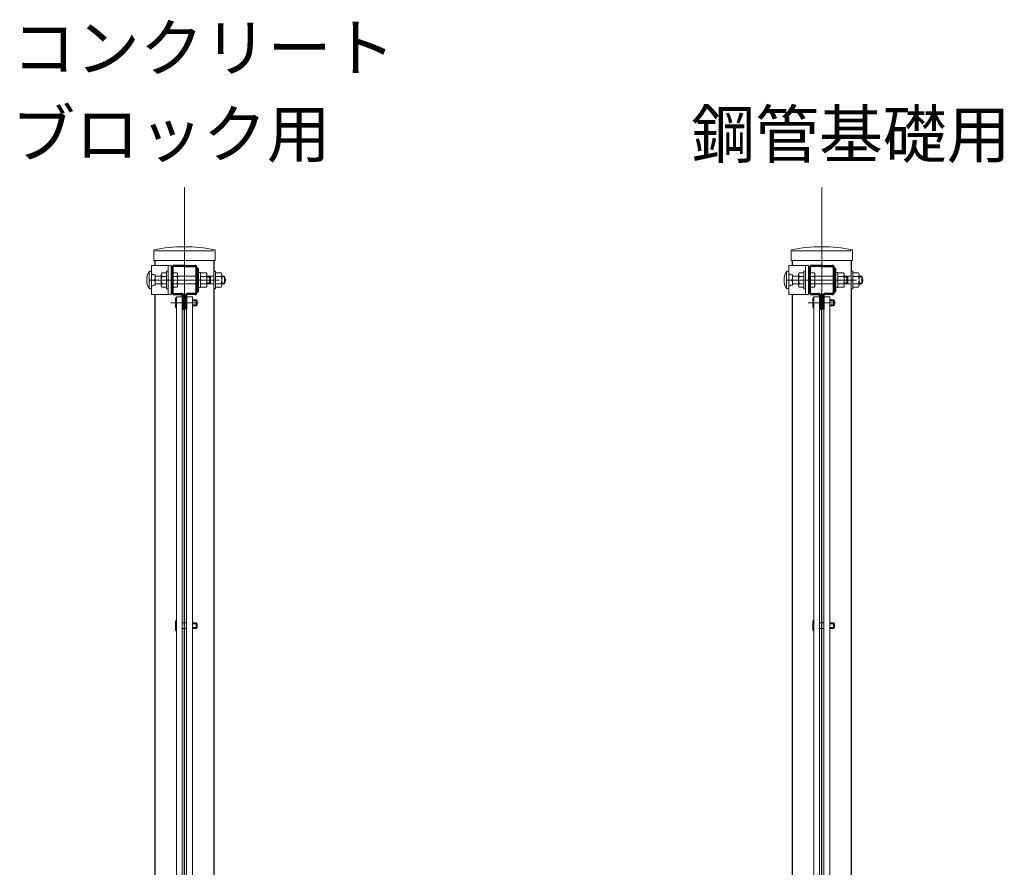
# Model space of a CAD drawing. Units: millimetres, scale not verified. Extents: x -4200 to 4200, y -2970 to 2970.
# Drawn here: x -520 to 491, y 778 to 1649 of the extents above; entities that cross this region are included whole.
import ezdxf
from ezdxf.enums import TextEntityAlignment as Align

# ---------------------------------------------------------------- set-up
doc = ezdxf.new("R2010")
doc.units = ezdxf.units.MM
doc.header["$LTSCALE"] = 10
doc.linetypes.add('USER1', pattern=[50.8, 31.75, -6.35, 6.35, -6.35])
for name, color, linetype, lineweight in [('0-2_D-STR1', 1, 'Continuous', 25), ('0-3_D-STR3', 3, 'Continuous', 13), ('0-4_D-BMK', 2, 'USER1', 13), ('0-8_D-STR2', 7, 'Continuous', 13), ('0-C_D-STR-TXT', 7, 'Continuous', 13)]:
    doc.layers.add(name, color=color, linetype=linetype, lineweight=lineweight)
doc.styles.add('ＭＳ ゴシック', font='')
doc.styles.get('ＭＳ ゴシック').set_extended_font_data('MS Gothic')

msp = doc.modelspace()

# ---------------------------------------------------------------- linework, layer by layer
at = {"layer": '0-2_D-STR1'}
for p, q in [((-380.59, 1401.71), (-380.59, 1396.5)), ((-350.34, 1396.5), (-360.94, 1396.5)), ((-350.34, 1395.3), (-360.94, 1395.3)), ((-350.34, 1396.5), (-339.74, 1396.5)), ((-350.34, 1395.3), (-339.74, 1395.3)), ((-320.09, 1401.71), (-320.09, 1390.5)), ((274.02, 1401.71), (274.02, 1396.5)), ((304.27, 1396.5), (293.67, 1396.5)), ((304.27, 1395.3), (293.67, 1395.3)), ((304.27, 1396.5), (314.87, 1396.5)), ((304.27, 1395.3), (314.87, 1395.3)), ((334.52, 1401.71), (334.52, 1390.5)), ((-363.34, 1394.1), (-363.34, 1368.9)), ((-362.14, 1394.1), (-362.14, 1368.9)), ((-338.54, 1394.1), (-338.54, 1368.9)), ((-337.34, 1394.1), (-337.34, 1368.9)), ((291.27, 1394.1), (291.27, 1368.9)), ((292.47, 1394.1), (292.47, 1368.9)), ((316.07, 1394.1), (316.07, 1368.9)), ((317.27, 1394.1), (317.27, 1368.9)), ((-380.59, 1366.5), (-380.59, 687.5)), ((-360.94, 1367.7), (-353.74, 1367.7)), ((-360.94, 1366.5), (-353.74, 1366.5)), ((-351.34, 1365.3), (-351.34, 1351.5)), ((-349.34, 1365.3), (-349.34, 1351.5)), ((-348.14, 1365.3), (-348.14, 1351.5)), ((-339.74, 1367.7), (-346.94, 1367.7)), ((-339.74, 1366.5), (-346.94, 1366.5)), ((-320.09, 1372.5), (-320.09, 665.5)), ((274.02, 1366.5), (274.02, 687.5)), ((293.67, 1367.7), (300.87, 1367.7)), ((293.67, 1366.5), (300.87, 1366.5)), ((303.27, 1365.3), (303.27, 1351.5)), ((305.27, 1365.3), (305.27, 1351.5)), ((306.47, 1365.3), (306.47, 1351.5)), ((314.87, 1367.7), (307.67, 1367.7)), ((314.87, 1366.5), (307.67, 1366.5)), ((334.52, 1372.5), (334.52, 665.5)), ((-352.54, 1361.5), (-351.34, 1361.5)), ((-352.54, 1354.5), (-351.34, 1354.5)), ((-349.34, 1361.5), (-348.14, 1361.5)), ((-349.34, 1354.5), (-348.14, 1354.5)), ((302.07, 1361.5), (303.27, 1361.5)), ((302.07, 1354.5), (303.27, 1354.5)), ((305.27, 1361.5), (306.47, 1361.5)), ((305.27, 1354.5), (306.47, 1354.5)), ((-348.14, 1351.5), (-349.34, 1351.5)), ((306.47, 1351.5), (305.27, 1351.5))]:
    msp.add_line(p, q, dxfattribs=at)
for points in [[(-352.54, 1365.3), (-352.54, 1351.5), (-351.34, 1351.5)], [(302.07, 1365.3), (302.07, 1351.5), (303.27, 1351.5)]]:
    msp.add_lwpolyline(points, dxfattribs=at)
for centre, radius, start, end in [((-360.94, 1394.1), 2.4, 90, 180), ((-360.94, 1394.1), 1.2, 90, 180), ((-339.74, 1394.1), 2.4, 0, 90), ((-339.74, 1394.1), 1.2, 0, 90), ((293.67, 1394.1), 2.4, 90, 180), ((293.67, 1394.1), 1.2, 90, 180), ((314.87, 1394.1), 2.4, 0, 90), ((314.87, 1394.1), 1.2, 0, 90), ((-360.94, 1368.9), 2.4, 180, 270), ((-360.94, 1368.9), 1.2, 180, 270), ((-353.74, 1365.3), 2.4, 0, 90), ((-353.74, 1365.3), 1.2, 0, 90), ((-346.94, 1365.3), 2.4, 90, 180), ((-346.94, 1365.3), 1.2, 90, 180), ((-339.74, 1368.9), 2.4, 270, 0), ((-339.74, 1368.9), 1.2, 270, 0), ((293.67, 1368.9), 2.4, 180, 270), ((293.67, 1368.9), 1.2, 180, 270), ((300.87, 1365.3), 2.4, 0, 90), ((300.87, 1365.3), 1.2, 0, 90), ((307.67, 1365.3), 2.4, 90, 180), ((307.67, 1365.3), 1.2, 90, 180), ((314.87, 1368.9), 2.4, 270, 0), ((314.87, 1368.9), 1.2, 270, 0)]:
    msp.add_arc(centre, radius, start, end, dxfattribs=at)
at = {"layer": '0-3_D-STR3'}
for p, q in [((-381.79, 1401.71), (-381.79, 1412.59)), ((-380.59, 1411.5), (-320.09, 1411.5)), ((-318.89, 1401.71), (-318.89, 1412.59)), ((272.82, 1401.71), (272.82, 1412.59)), ((274.02, 1411.5), (334.52, 1411.5)), ((335.72, 1401.71), (335.72, 1412.59)), ((-381.79, 1401.71), (-318.89, 1401.71)), ((-367.04, 1396.5), (-367.04, 1366.5)), ((272.82, 1401.71), (335.72, 1401.71)), ((287.57, 1396.5), (287.57, 1366.5)), ((-386.49, 1390.5), (-386.49, 1372.5)), ((-386.49, 1390.5), (-385.39, 1390.5)), ((-384.29, 1387.44), (-382.79, 1387.44)), ((-380.29, 1386.82), (-382.17, 1386.82)), ((-380.29, 1386.82), (-380.29, 1376.19)), ((-380.29, 1385.5), (-374.14, 1385.5)), ((-374.14, 1387.13), (-374.14, 1375.88)), ((-373.06, 1389), (-368.64, 1389)), ((-373.06, 1385.26), (-368.64, 1385.26)), ((-368.64, 1390.5), (-368.64, 1372.5)), ((-367.04, 1390.5), (-368.64, 1390.5)), ((-363.84, 1389), (-363.34, 1389)), ((-363.84, 1385.25), (-363.34, 1385.25)), ((-362.14, 1389), (-358.04, 1389)), ((-362.14, 1385.25), (-358.04, 1385.25)), ((-357.34, 1387.28), (-357.34, 1375.74)), ((-357.34, 1385.5), (-338.54, 1385.5)), ((-337.34, 1393.5), (-335.74, 1393.5)), ((-337.34, 1393.5), (-335.74, 1393.5)), ((-335.74, 1369.5), (-335.74, 1393.5)), ((-335.74, 1389.2), (-333.74, 1389.2)), ((-333.74, 1373.8), (-333.74, 1389.2)), ((-333.74, 1389), (-327.94, 1389)), ((-333.74, 1385.25), (-327.94, 1385.25)), ((-327.24, 1387.28), (-327.24, 1375.74)), ((-327.24, 1385.5), (-320.09, 1385.5)), ((-327.24, 1384.5), (-323.64, 1384.5)), ((-324.64, 1385.5), (-323.64, 1384.5)), ((-323.64, 1384.5), (-323.64, 1378.5)), ((-320.09, 1390.5), (-320.09, 1372.5)), ((-318.49, 1389), (-318.49, 1374)), ((-318.49, 1389), (-312.69, 1389)), ((-318.49, 1385.25), (-312.69, 1385.25)), ((-311.99, 1387.28), (-311.99, 1375.74)), ((-311.99, 1385.5), (-309.29, 1385.5)), ((-311.99, 1384.83), (-308.97, 1384.83)), ((-309.29, 1385.5), (-309.29, 1377.5)), ((268.12, 1390.5), (268.12, 1372.5)), ((268.12, 1390.5), (269.22, 1390.5)), ((270.32, 1387.44), (271.82, 1387.44)), ((274.32, 1386.82), (272.44, 1386.82)), ((274.32, 1386.82), (274.32, 1376.19)), ((274.32, 1385.5), (280.47, 1385.5)), ((280.47, 1387.13), (280.47, 1375.88)), ((281.55, 1389), (285.97, 1389)), ((281.55, 1385.26), (285.97, 1385.26)), ((285.97, 1390.5), (285.97, 1372.5)), ((287.57, 1390.5), (285.97, 1390.5)), ((290.77, 1389), (291.27, 1389)), ((290.77, 1385.25), (291.27, 1385.25)), ((292.47, 1389), (296.57, 1389)), ((292.47, 1385.25), (296.57, 1385.25)), ((297.27, 1387.28), (297.27, 1375.74)), ((297.27, 1385.5), (316.07, 1385.5)), ((317.27, 1393.5), (318.87, 1393.5)), ((317.27, 1393.5), (318.87, 1393.5)), ((318.87, 1369.5), (318.87, 1393.5)), ((318.87, 1389.2), (320.87, 1389.2)), ((320.87, 1373.8), (320.87, 1389.2)), ((320.87, 1389), (326.67, 1389)), ((320.87, 1385.25), (326.67, 1385.25)), ((327.37, 1387.28), (327.37, 1375.74)), ((327.37, 1385.5), (334.52, 1385.5)), ((327.37, 1384.5), (330.97, 1384.5)), ((329.97, 1385.5), (330.97, 1384.5)), ((330.97, 1384.5), (330.97, 1378.5)), ((334.52, 1390.5), (334.52, 1372.5)), ((336.12, 1389), (336.12, 1374)), ((336.12, 1389), (341.92, 1389)), ((336.12, 1385.25), (341.92, 1385.25)), ((342.62, 1387.28), (342.62, 1375.74)), ((342.62, 1385.5), (345.32, 1385.5)), ((342.62, 1384.83), (345.64, 1384.83)), ((345.32, 1385.5), (345.32, 1377.5)), ((-381.54, 1381.5), (-384.29, 1381.5)), ((-384.29, 1375.56), (-382.79, 1375.56)), ((-380.29, 1376.19), (-382.17, 1376.19)), ((-380.29, 1377.5), (-374.14, 1377.5)), ((-373.06, 1377.75), (-368.64, 1377.75)), ((-363.84, 1377.75), (-363.34, 1377.75)), ((-362.14, 1377.75), (-358.04, 1377.75)), ((-357.34, 1377.5), (-338.54, 1377.5)), ((-333.74, 1377.75), (-327.94, 1377.75)), ((-327.24, 1378.5), (-323.64, 1378.5)), ((-327.24, 1377.5), (-320.09, 1377.5)), ((-318.49, 1377.75), (-312.69, 1377.75)), ((-311.99, 1378.18), (-308.97, 1378.18)), ((-311.99, 1377.5), (-309.29, 1377.5)), ((273.07, 1381.5), (270.32, 1381.5)), ((270.32, 1375.56), (271.82, 1375.56)), ((274.32, 1376.19), (272.44, 1376.19)), ((274.32, 1377.5), (280.47, 1377.5)), ((281.55, 1377.75), (285.97, 1377.75)), ((290.77, 1377.75), (291.27, 1377.75)), ((292.47, 1377.75), (296.57, 1377.75)), ((297.27, 1377.5), (316.07, 1377.5)), ((320.87, 1377.75), (326.67, 1377.75)), ((327.37, 1378.5), (330.97, 1378.5)), ((327.37, 1377.5), (334.52, 1377.5)), ((336.12, 1377.75), (341.92, 1377.75)), ((342.62, 1378.18), (345.64, 1378.18)), ((342.62, 1377.5), (345.32, 1377.5)), ((-386.49, 1372.5), (-385.39, 1372.5)), ((-373.06, 1374), (-368.64, 1374)), ((-367.04, 1372.5), (-368.64, 1372.5)), ((-363.84, 1374), (-363.34, 1374)), ((-362.14, 1374), (-358.04, 1374)), ((-337.34, 1369.5), (-335.74, 1369.5)), ((-335.74, 1373.8), (-333.74, 1373.8)), ((-333.74, 1374), (-327.94, 1374)), ((-318.49, 1372.5), (-320.09, 1372.5)), ((-318.49, 1374), (-312.69, 1374)), ((268.12, 1372.5), (269.22, 1372.5)), ((281.55, 1374), (285.97, 1374)), ((287.57, 1372.5), (285.97, 1372.5)), ((290.77, 1374), (291.27, 1374)), ((292.47, 1374), (296.57, 1374)), ((317.27, 1369.5), (318.87, 1369.5)), ((318.87, 1373.8), (320.87, 1373.8)), ((320.87, 1374), (326.67, 1374)), ((336.12, 1372.5), (334.52, 1372.5)), ((336.12, 1374), (341.92, 1374)), ((-359.34, 1362.33), (-359.34, 1353.67)), ((-351.34, 1361), (-350.54, 1361)), ((-351.34, 1355), (-350.54, 1355)), ((-350.14, 1361), (-349.34, 1361)), ((-350.14, 1355), (-349.34, 1355)), ((-342.14, 1361), (-338.34, 1361)), ((-342.14, 1356), (-337.34, 1356)), ((-342.14, 1355), (-338.34, 1355)), ((-338.34, 1361), (-338.34, 1355)), ((-337.34, 1360), (-338.34, 1361)), ((-337.34, 1356), (-338.34, 1355)), ((295.27, 1362.33), (295.27, 1353.67)), ((303.27, 1361), (304.07, 1361)), ((303.27, 1355), (304.07, 1355)), ((304.47, 1361), (305.27, 1361)), ((304.47, 1355), (305.27, 1355)), ((312.47, 1361), (316.27, 1361)), ((312.47, 1356), (317.27, 1356)), ((312.47, 1355), (316.27, 1355)), ((316.27, 1361), (316.27, 1355)), ((317.27, 1360), (316.27, 1361)), ((317.27, 1356), (316.27, 1355)), ((-348.14, 1351.5), (-348.14, 1349.75)), ((306.47, 1351.5), (306.47, 1349.75)), ((-359.34, 1030.83), (-359.34, 1022.17)), ((295.27, 1030.83), (295.27, 1022.17)), ((-352.54, 1029.5), (-350.54, 1029.5)), ((-352.54, 1023.5), (-350.54, 1023.5)), ((-348.14, 1029.5), (-350.14, 1029.5)), ((-348.14, 1023.5), (-350.14, 1023.5)), ((-342.14, 1029.5), (-338.34, 1029.5)), ((-342.14, 1024.5), (-337.34, 1024.5)), ((-342.14, 1023.5), (-338.34, 1023.5)), ((-338.34, 1029.5), (-338.34, 1023.5)), ((-337.34, 1028.5), (-338.34, 1029.5)), ((-337.34, 1024.5), (-338.34, 1023.5)), ((302.07, 1029.5), (304.07, 1029.5)), ((302.07, 1023.5), (304.07, 1023.5)), ((306.47, 1029.5), (304.47, 1029.5)), ((306.47, 1023.5), (304.47, 1023.5)), ((312.47, 1029.5), (316.27, 1029.5)), ((312.47, 1024.5), (317.27, 1024.5)), ((312.47, 1023.5), (316.27, 1023.5)), ((316.27, 1029.5), (316.27, 1023.5)), ((317.27, 1028.5), (316.27, 1029.5)), ((317.27, 1024.5), (316.27, 1023.5))]:
    msp.add_line(p, q, dxfattribs=at)
for points in [[(-363.84, 1396.5), (-384.29, 1396.5), (-384.29, 1366.5), (-363.84, 1366.5)], [(290.77, 1396.5), (270.32, 1396.5), (270.32, 1366.5), (290.77, 1366.5)], [(-358.54, 689.75), (-358.54, 1364.25), (-352.54, 1364.25), (-352.54, 689.75)], [(-342.14, 689.75), (-342.14, 1364.25), (-348.14, 1364.25), (-348.14, 689.75)], [(296.07, 689.75), (296.07, 1364.25), (302.07, 1364.25), (302.07, 689.75)], [(312.47, 689.75), (312.47, 1364.25), (306.47, 1364.25), (306.47, 689.75)]]:
    msp.add_lwpolyline(points, close=True, dxfattribs=at)
for points in [[(-324.64, 1385.5), (-324.64, 1377.5), (-323.64, 1378.5)], [(-318.49, 1372.5), (-318.49, 1390.5), (-320.09, 1390.5)], [(329.97, 1385.5), (329.97, 1377.5), (330.97, 1378.5)], [(336.12, 1372.5), (336.12, 1390.5), (334.52, 1390.5)], [(-380.29, 1382.57), (-381.54, 1381.5), (-380.29, 1380.44)], [(274.32, 1382.57), (273.07, 1381.5), (274.32, 1380.44)], [(-342.14, 1360), (-337.34, 1360), (-337.34, 1356)], [(312.47, 1360), (317.27, 1360), (317.27, 1356)], [(-342.14, 1028.5), (-337.34, 1028.5), (-337.34, 1024.5)], [(312.47, 1028.5), (317.27, 1028.5), (317.27, 1024.5)]]:
    msp.add_lwpolyline(points, dxfattribs=at)
for centre, radius, start, end in [((-350.34, 1255.71), 160, 78.66399, 101.33601), ((304.27, 1255.71), 160, 78.66399, 101.33601), ((-372.21, 1381.5), 16.88, 147.77316, 212.22684), ((-385.39, 1389.4), 1.1, 0, 90), ((-382.17, 1387.44), 0.622, 180, 270), ((-371.98, 1387.13), 2.16, 120, 240), ((-367.06, 1381.5), 7.08, 147.93138, 212.06862), ((-360.19, 1387.13), 2.85, 318.83491, 41.16509), ((-367.74, 1381.5), 10.39, 338.85295, 21.14705), ((-330.09, 1387.13), 2.85, 318.83491, 41.16509), ((-337.64, 1381.5), 10.39, 338.85295, 21.14705), ((-314.84, 1387.13), 2.85, 318.83491, 41.16509), ((-322.39, 1381.5), 10.39, 338.85295, 21.14705), ((-316.79, 1381.5), 8.5, 331.92751, 28.07249), ((282.4, 1381.5), 16.88, 147.77316, 212.22684), ((269.22, 1389.4), 1.1, 0, 90), ((272.44, 1387.44), 0.622, 180, 270), ((282.63, 1387.13), 2.16, 120, 240), ((287.55, 1381.5), 7.08, 147.93138, 212.06862), ((294.43, 1387.13), 2.85, 318.83491, 41.16509), ((286.88, 1381.5), 10.39, 338.85295, 21.14705), ((324.53, 1387.13), 2.85, 318.83491, 41.16509), ((316.98, 1381.5), 10.39, 338.85295, 21.14705), ((339.78, 1387.13), 2.85, 318.83491, 41.16509), ((332.23, 1381.5), 10.39, 338.85295, 21.14705), ((337.82, 1381.5), 8.5, 331.92751, 28.07249), ((-382.17, 1375.56), 0.622, 90, 180), ((-371.98, 1375.88), 2.16, 120, 240), ((-360.19, 1375.88), 2.85, 318.86505, 41.13495), ((-330.09, 1375.88), 2.85, 318.86505, 41.13495), ((-314.84, 1375.88), 2.85, 318.86505, 41.13495), ((272.44, 1375.56), 0.622, 90, 180), ((282.63, 1375.88), 2.16, 120, 240), ((294.42, 1375.88), 2.85, 318.86505, 41.13495), ((324.52, 1375.88), 2.85, 318.86505, 41.13495), ((339.77, 1375.88), 2.85, 318.86505, 41.13495), ((-385.39, 1373.6), 1.1, 270, 0), ((269.22, 1373.6), 1.1, 270, 0), ((-357.7, 1362.33), 1.64, 120.65597, 239.34403), ((-353.76, 1358), 5.58, 148.86338, 211.13662), ((-357.7, 1353.67), 1.64, 120.65597, 239.34403), ((296.91, 1362.33), 1.64, 120.65597, 239.34403), ((300.85, 1358), 5.58, 148.86338, 211.13662), ((296.91, 1353.67), 1.64, 120.65597, 239.34403), ((-357.7, 1030.83), 1.64, 120.65597, 239.34403), ((296.91, 1030.83), 1.64, 120.65597, 239.34403), ((-353.76, 1026.5), 5.58, 148.86338, 211.13662), ((-357.7, 1022.17), 1.64, 120.65597, 239.34403), ((300.85, 1026.5), 5.58, 148.86338, 211.13662), ((296.91, 1022.17), 1.64, 120.65597, 239.34403)]:
    msp.add_arc(centre, radius, start, end, dxfattribs=at)
at = {"layer": '0-4_D-BMK'}
for p, q in [((-350.34, 1476.63), (-350.34, -382.67)), ((304.27, 1476.63), (304.27, -382.67)), ((-350.34, 1427.63), (-350.34, -381.67)), ((304.27, 1427.63), (304.27, -381.67)), ((-386.09, 1381.5), (-314.59, 1381.5)), ((268.52, 1381.5), (340.02, 1381.5)), ((-364.44, 1358), (-336.24, 1358)), ((290.17, 1358), (318.37, 1358))]:
    msp.add_line(p, q, dxfattribs=at)
at = {"layer": '0-8_D-STR2'}
for p, q in [((-350.54, 1368.25), (-350.54, 686.75)), ((-350.14, 1368.25), (-350.54, 1368.25)), ((-350.14, 1368.25), (-350.14, 686.75)), ((304.07, 1368.25), (304.07, 686.75)), ((304.47, 1368.25), (304.07, 1368.25)), ((304.47, 1368.25), (304.47, 686.75))]:
    msp.add_line(p, q, dxfattribs=at)

# ---------------------------------------------------------------- texts
at = {"layer": '0-C_D-STR-TXT', "style": 'ＭＳ ゴシック'}
for s, p in [('コンクリート', (-527.32, 1581.53)), ('ブロック用', (-528.07, 1493.14)), ('鋼管基礎用', (170.2, 1492.66))]:
    msp.add_text(s, height=48.09, dxfattribs=at).set_placement(p, align=Align.BOTTOM_LEFT)

doc.saveas('drawing.dxf')
